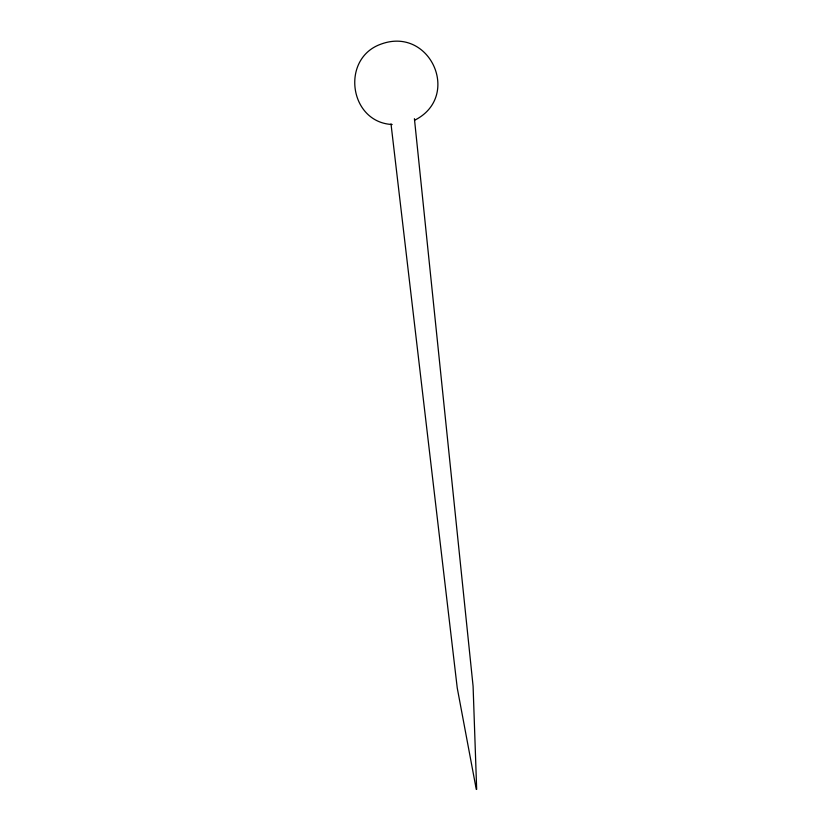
<?xml version="1.0" encoding="UTF-8"?>
<svg xmlns="http://www.w3.org/2000/svg" width="831" height="831" viewBox="0 0 831 831"><rect width="100%" height="100%" fill="white"/><g stroke="black" fill="none" stroke-linecap="round" stroke-linejoin="round"><path stroke-width="1.25" d="M476.298 789.45L457.247 687.985L391.006 123.923M414.565 120.266C461.932 96.614 430.25 25.751 380.858 44.178C340.419 58.534 349.103 122.375 392.159 124.505M414.409 118.677L473.088 686.209L476.672 789.398"/></g></svg>
